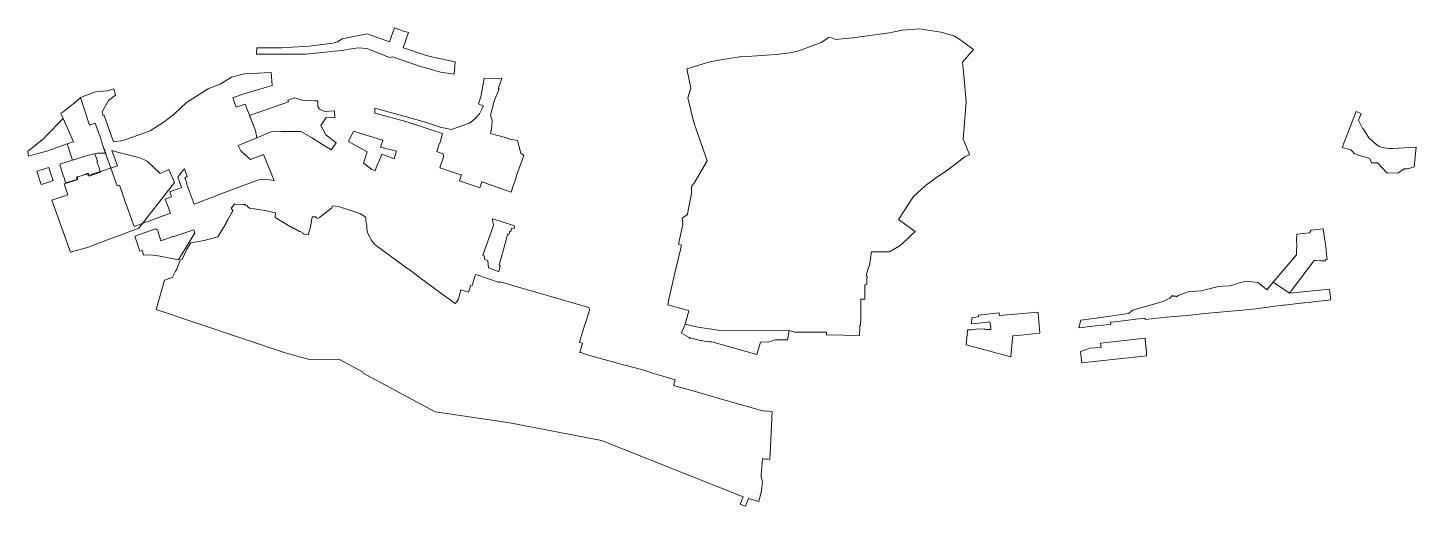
# Model space of a CAD drawing. Extents: x 1392115 to 1399355, y 356060 to 360746.
# Drawn here: x 1396075 to 1399355, y 358962 to 360091 of the extents above; entities that cross this region are included whole.
import ezdxf

# ---------------------------------------------------------------- set-up
doc = ezdxf.new("R2010")
doc.units = 0
doc.header["$MEASUREMENT"] = 0
doc.layers.add('Ранее утвержденные охранные зоны', color=7, linetype='Continuous')

msp = doc.modelspace()

# ---------------------------------------------------------------- linework, layer by layer
at = {"layer": 'Ранее утвержденные охранные зоны', "lineweight": 20}
for points in [[(1397081.7, 359981), (1397084, 360010.2), (1397035.5, 360020.5), (1397013.6, 360026.5), (1397010.2, 360027.6), (1396994.9, 360032.6), (1396974.4, 360039.2), (1396961.6, 360043.7), (1396973.8, 360079.5), (1396968.3, 360081.2), (1396962.2, 360083.1), (1396948.6, 360087.3), (1396947.4, 360088), (1396944.6, 360089.4), (1396941.1, 360090.7), (1396929.2, 360057.3), (1396876.5, 360076.2), (1396817.2, 360064.4), (1396806.4, 360057.6), (1396795, 360054.2), (1396739.2, 360047.1), (1396674.6, 360043.1), (1396616, 360043.4), (1396615.3, 360028.8), (1396691.8, 360028.2), (1396729.7, 360028.1), (1396771, 360032.3), (1396798.6, 360035.2), (1396817.1, 360037.5), (1396834.3, 360040.5), (1396844.7, 360042.2), (1396855.3, 360043.6), (1396875.5, 360041.9), (1396927.9, 360021.1), (1396929.7, 360020.3), (1396936.4, 360021.9), (1396997.5, 360000.6), (1396999.5, 360000.5), (1397017.3, 359995.1), (1397049.5, 359985.7), (1397081.7, 359981)], [(1397081.7, 359981), (1397084, 360010.2), (1397035.5, 360020.5), (1397013.6, 360026.5), (1397010.2, 360027.6), (1396994.9, 360032.6), (1396974.4, 360039.2), (1396961.6, 360043.7), (1396973.8, 360079.5), (1396968.3, 360081.2), (1396962.2, 360083.1), (1396948.6, 360087.3), (1396947.4, 360088), (1396944.6, 360089.4), (1396941.1, 360090.7), (1396929.2, 360057.3), (1396876.5, 360076.2), (1396817.2, 360064.4), (1396806.4, 360057.6), (1396795, 360054.2), (1396739.2, 360047.1), (1396674.6, 360043.1), (1396616, 360043.4), (1396615.3, 360028.8), (1396691.8, 360028.2), (1396729.7, 360028.1), (1396771, 360032.3), (1396798.6, 360035.2), (1396817.1, 360037.5), (1396834.3, 360040.5), (1396844.7, 360042.2), (1396855.3, 360043.6), (1396875.5, 360041.9), (1396927.9, 360021.1), (1396929.7, 360020.3), (1396936.4, 360021.9), (1396997.5, 360000.6), (1396999.5, 360000.5), (1397017.3, 359995.1), (1397049.5, 359985.7), (1397081.7, 359981)], [(1397628, 359391.5), (1397657.3, 359384), (1397705.2, 359377), (1397872.9, 359375.9), (1397885.5, 359372.2), (1397961.7, 359372.7), (1397961.7, 359366.1), (1398039.8, 359364.6), (1398040, 359383.3), (1398040, 359388.4), (1398042, 359388.4), (1398042.2, 359405.9), (1398042.6, 359450.2), (1398052.2, 359450.4), (1398052.2, 359458.5), (1398052.2, 359483.5), (1398056.7, 359486.2), (1398056.8, 359490.1), (1398057, 359494.7), (1398057.4, 359503.5), (1398055.9, 359505.3), (1398056.3, 359508.1), (1398057.2, 359515.8), (1398063.1, 359530.8), (1398067.8, 359561.8), (1398109.9, 359562.3), (1398135.7, 359577.2), (1398151.7, 359592.1), (1398162.4, 359601.8), (1398170.9, 359610.3), (1398131.5, 359638.6), (1398166.6, 359692.5), (1398194.3, 359717.5), (1398218.7, 359736.2), (1398248.1, 359755.8), (1398263.5, 359766.9), (1398289, 359787.2), (1398299.6, 359791), (1398299.2, 359792), (1398286.4, 359822.6), (1398284.4, 359828.8), (1398285.8, 359846.3), (1398291.4, 359916.8), (1398285.6, 359978.2), (1398282.6, 360009.7), (1398308.4, 360039.4), (1398273.8, 360065), (1398262, 360071.7), (1398231.8, 360080.4), (1398180.3, 360088.3), (1398140.4, 360085.5), (1398110.5, 360078.8), (1398040, 360069), (1398025.1, 360067.2), (1398022.6, 360066.9), (1398014.4, 360066), (1397981.6, 360062.8), (1397981.6, 360064.1), (1397974.3, 360067.4), (1397967.3, 360068.2), (1397948.5, 360056.1), (1397893.8, 360035.8), (1397874.8, 360031.3), (1397842.6, 360027.7), (1397784.8, 360024.1), (1397758.6, 360022.5), (1397755.7, 360022.4), (1397703.3, 360013.4), (1397683, 360009.4), (1397667.8, 360005), (1397631.6, 359993.6), (1397640.8, 359947.9), (1397634.1, 359925.4), (1397647.8, 359867), (1397679.5, 359777.1), (1397649.4, 359725.3), (1397642.3, 359715.9), (1397642.7, 359700), (1397634.5, 359660.4), (1397633, 359649.7), (1397620.4, 359641.2), (1397622.2, 359626.4), (1397612.1, 359579.7), (1397619, 359578), (1397616.5, 359567.5), (1397603.6, 359511.5), (1397590.2, 359453.2), (1397586.4, 359436.8), (1397627.2, 359425.6), (1397634.9, 359423.5), (1397636.6, 359423), (1397629.3, 359396.4), (1397628, 359391.5)], [(1397628, 359391.5), (1397657.3, 359384), (1397705.2, 359377), (1397872.9, 359375.9), (1397885.5, 359372.2), (1397961.7, 359372.7), (1397961.7, 359366.1), (1398039.8, 359364.6), (1398040, 359383.3), (1398040, 359388.4), (1398042, 359388.4), (1398042.2, 359405.9), (1398042.6, 359450.2), (1398052.2, 359450.4), (1398052.2, 359458.5), (1398052.2, 359483.5), (1398056.7, 359486.2), (1398056.8, 359490.1), (1398057, 359494.7), (1398057.4, 359503.5), (1398055.9, 359505.3), (1398056.3, 359508.1), (1398057.2, 359515.8), (1398063.1, 359530.8), (1398067.8, 359561.8), (1398109.9, 359562.3), (1398135.7, 359577.2), (1398151.7, 359592.1), (1398162.4, 359601.8), (1398170.9, 359610.3), (1398131.5, 359638.6), (1398166.6, 359692.5), (1398194.3, 359717.5), (1398218.7, 359736.2), (1398248.1, 359755.8), (1398263.5, 359766.9), (1398289, 359787.2), (1398299.6, 359791), (1398299.2, 359792), (1398286.4, 359822.6), (1398284.4, 359828.8), (1398285.8, 359846.3), (1398291.4, 359916.8), (1398285.6, 359978.2), (1398282.6, 360009.7), (1398308.4, 360039.4), (1398273.8, 360065), (1398262, 360071.7), (1398231.8, 360080.4), (1398180.3, 360088.3), (1398140.4, 360085.5), (1398110.5, 360078.8), (1398040, 360069), (1398025.1, 360067.2), (1398022.6, 360066.9), (1398014.4, 360066), (1397981.6, 360062.8), (1397981.6, 360064.1), (1397974.3, 360067.4), (1397967.3, 360068.2), (1397948.5, 360056.1), (1397893.8, 360035.8), (1397874.8, 360031.3), (1397842.6, 360027.7), (1397784.8, 360024.1), (1397758.6, 360022.5), (1397755.7, 360022.4), (1397703.3, 360013.4), (1397683, 360009.4), (1397667.8, 360005), (1397631.6, 359993.6), (1397640.8, 359947.9), (1397634.1, 359925.4), (1397647.8, 359867), (1397679.5, 359777.1), (1397649.4, 359725.3), (1397642.3, 359715.9), (1397642.7, 359700), (1397634.5, 359660.4), (1397633, 359649.7), (1397620.4, 359641.2), (1397622.2, 359626.4), (1397612.1, 359579.7), (1397619, 359578), (1397616.5, 359567.5), (1397603.6, 359511.5), (1397590.2, 359453.2), (1397586.4, 359436.8), (1397627.2, 359425.6), (1397634.9, 359423.5), (1397636.6, 359423), (1397629.3, 359396.4), (1397628, 359391.5)], [(1396326.1, 359621.5), (1396303.4, 359684.5), (1396301.3, 359689.8), (1396297.9, 359700.1), (1396297.5, 359701.6), (1396291.6, 359719.5), (1396286.1, 359717.8), (1396251.3, 359814.8), (1396249.6, 359820.4), (1396245.4, 359833.2), (1396234.2, 359865.5), (1396220.8, 359861.3), (1396199.1, 359926.2), (1396235, 359939.2), (1396261.9, 359942.3), (1396278.4, 359946.7), (1396281.9, 359931.6), (1396265.8, 359919.3), (1396250.5, 359892.3), (1396252.6, 359882.9), (1396255.3, 359883.5), (1396277.5, 359821.5), (1396300.1, 359825), (1396364.2, 359847.8), (1396397.1, 359868.4), (1396421, 359887.6), (1396449.9, 359914.7), (1396501.1, 359946.4), (1396506, 359949.4), (1396528.9, 359957.5), (1396555.7, 359974.2), (1396586.4, 359982.4), (1396649.3, 359985.1), (1396651.9, 359954.3), (1396580.3, 359932.9), (1396559.3, 359925.4), (1396567.3, 359903.4), (1396587.9, 359910.7), (1396612.3, 359848.5), (1396616.1, 359830.8), (1396572.1, 359812.8), (1396577.7, 359800.5), (1396588.3, 359790.7), (1396600.7, 359779.6), (1396631.8, 359792), (1396656.8, 359730.3), (1396645.7, 359732.2), (1396624.5, 359733.8), (1396558, 359708.9), (1396474, 359677), (1396468, 359674.7), (1396465.6, 359680.8), (1396451.6, 359718.5), (1396449.3, 359724.6), (1396450.4, 359725), (1396445.4, 359736.8), (1396450.5, 359739.5), (1396451.1, 359739.8), (1396444.7, 359757.5), (1396440.3, 359753.1), (1396437.9, 359750), (1396433.6, 359744.5), (1396429.3, 359738.1), (1396434.5, 359723.1), (1396431.4, 359731.5), (1396437.8, 359713.4), (1396436.6, 359713), (1396410.1, 359703.4), (1396414.4, 359691.9), (1396399.3, 359686.3), (1396408.4, 359661.8), (1396409, 359660.2), (1396411.5, 359653.5), (1396326.1, 359621.5)], [(1397147.1, 359727.1), (1397142.4, 359713.3), (1397119.9, 359721.1), (1397094.6, 359729.7), (1397099.2, 359743.3), (1397097.9, 359743.9), (1397078.7, 359750.3), (1397072.1, 359752.3), (1397069.2, 359753.3), (1397064.8, 359754.7), (1397048.1, 359760.4), (1397048.8, 359762.5), (1397051.4, 359770.2), (1397053.3, 359776.1), (1397056.6, 359786.5), (1397055.6, 359793.2), (1397042.3, 359798.3), (1397041.2, 359798.6), (1397046.1, 359814.5), (1397049.8, 359821.9), (1397051.3, 359830.1), (1397054.6, 359841.1), (1396967.6, 359869.3), (1396894.2, 359889.2), (1396894.3, 359898.1), (1396894.3, 359901.4), (1396983.5, 359876.5), (1397013.8, 359868.1), (1397028.4, 359862.9), (1397048.8, 359856.2), (1397075.8, 359850.9), (1397118.4, 359865.4), (1397129.1, 359874.4), (1397141.9, 359887.7), (1397144.6, 359894.2), (1397146.2, 359897.3), (1397150.8, 359905.8), (1397149.5, 359906.5), (1397139.3, 359911.3), (1397141, 359915.9), (1397145.1, 359927.4), (1397152.9, 359970.7), (1397194.8, 359971.7), (1397191.6, 359962.2), (1397186.2, 359947), (1397188, 359946.7), (1397176.2, 359917.2), (1397167.6, 359884.4), (1397172.1, 359872.5), (1397170.8, 359860), (1397169.8, 359850.5), (1397168.5, 359845.8), (1397167.6, 359841.6), (1397184.6, 359836.5), (1397188.2, 359835.6), (1397202.9, 359831.7), (1397213.5, 359827.6), (1397231.6, 359824.6), (1397239.3, 359794.8), (1397246.5, 359789), (1397228.2, 359740), (1397228.9, 359739.8), (1397220.5, 359715.1), (1397219.1, 359710.8), (1397217.4, 359705.3), (1397216.6, 359702.8), (1397205.2, 359706.6), (1397198.1, 359709.1), (1397196.4, 359710.1), (1397190.8, 359711.9), (1397147.1, 359727.1)], [(1396598.5, 359883.7), (1396690.5, 359915.9), (1396689, 359920), (1396705.8, 359925.2), (1396723, 359919.6), (1396743.1, 359918.9), (1396752.2, 359918.2), (1396759.7, 359918.3), (1396760, 359905.3), (1396764, 359899), (1396776.3, 359893.5), (1396799.2, 359894.9), (1396799.7, 359877.9), (1396779.6, 359878.7), (1396766.7, 359860.4), (1396779.2, 359837.8), (1396803.3, 359819.6), (1396791.3, 359803), (1396764.5, 359819.6), (1396744.8, 359831.7), (1396719.7, 359846.2), (1396673.3, 359845.9), (1396649.5, 359845.1), (1396616.1, 359830.8), (1396612.3, 359848.5), (1396598.5, 359883.7)], [(1396598.5, 359883.7), (1396690.5, 359915.9), (1396689, 359920), (1396705.8, 359925.2), (1396723, 359919.6), (1396743.1, 359918.9), (1396752.2, 359918.2), (1396759.7, 359918.3), (1396760, 359905.3), (1396764, 359899), (1396776.3, 359893.5), (1396799.2, 359894.9), (1396799.7, 359877.9), (1396779.6, 359878.7), (1396766.7, 359860.4), (1396779.2, 359837.8), (1396803.3, 359819.6), (1396791.3, 359803), (1396764.5, 359819.6), (1396744.8, 359831.7), (1396719.7, 359846.2), (1396673.3, 359845.9), (1396649.5, 359845.1), (1396616.1, 359830.8), (1396612.3, 359848.5), (1396598.5, 359883.7)], [(1399212.9, 359893.1), (1399179.2, 359808.3), (1399197.3, 359803.8), (1399199.7, 359802.4), (1399205, 359798), (1399208.3, 359794.4), (1399213.2, 359791.4), (1399214.8, 359791), (1399244.6, 359782.3), (1399248.6, 359772.4), (1399263.1, 359772.3), (1399284.8, 359748.5), (1399310.9, 359747.8), (1399326, 359758.2), (1399333.6, 359757.8), (1399349.9, 359762.7), (1399354.5, 359808.6), (1399298.4, 359805.6), (1399290.3, 359805.8), (1399282.6, 359806.6), (1399274.9, 359807.9), (1399270.8, 359808.9), (1399267.1, 359810.4), (1399257.5, 359817.6), (1399242.8, 359831.1), (1399231.6, 359849), (1399227.4, 359854), (1399217.8, 359873.1), (1399224.2, 359888.4), (1399212.9, 359893.1)], [(1396074.7, 359799.7), (1396091.1, 359812.5), (1396093.4, 359814.4), (1396112.6, 359829.7), (1396118.5, 359835.8), (1396158.3, 359876.7), (1396183, 359821.9), (1396167.7, 359816.5), (1396119.5, 359799.8), (1396098.4, 359794), (1396076.2, 359787.9), (1396074.7, 359799.7)], [(1396844.2, 359846.5), (1396889.8, 359832.3), (1396912.7, 359825.2), (1396913.4, 359825), (1396908, 359809.1), (1396914.3, 359807.5), (1396945.8, 359799.2), (1396940.3, 359781.4), (1396910.7, 359792.8), (1396905.7, 359778.6), (1396904.9, 359775.7), (1396901.6, 359770.4), (1396897.7, 359760.2), (1396896.2, 359755.4), (1396895.5, 359752.8), (1396887.5, 359756), (1396867.7, 359771.3), (1396876.8, 359797.9), (1396832, 359822.7), (1396844.2, 359846.5)], [(1396387.6, 359746.9), (1396356.8, 359776.3), (1396349.2, 359780.2), (1396337.3, 359784.4), (1396286.9, 359796.9), (1396273.6, 359800.8), (1396286.8, 359764.8), (1396217.6, 359742.5), (1396216.6, 359745.9), (1396189.7, 359738), (1396191.4, 359732.1), (1396160.9, 359722.6), (1396169.3, 359696.8), (1396131.9, 359683.8), (1396176, 359561.4), (1396218, 359573.2), (1396234.2, 359579.1), (1396336.7, 359617.9), (1396421.7, 359725.4), (1396407.9, 359756.3), (1396387.6, 359746.9)], [(1396150.4, 359769.2), (1396180, 359778.5), (1396218.2, 359790.3), (1396232.8, 359793.2), (1396233.8, 359790.5), (1396239.4, 359776.1), (1396237.6, 359775.4), (1396240.2, 359768), (1396240.7, 359766.7), (1396242.3, 359762.4), (1396244.1, 359757.2), (1396244.3, 359756.7), (1396246.8, 359750), (1396219.5, 359740.9), (1396217.4, 359747.5), (1396200.5, 359741.7), (1396191.6, 359738.7), (1396192.2, 359736.9), (1396193.3, 359733.7), (1396163.9, 359724.6), (1396162.8, 359728.2), (1396160.4, 359736.4), (1396157.8, 359744.8), (1396157.1, 359747.1), (1396150.4, 359769.2)], [(1396096, 359752), (1396124.4, 359761), (1396127.7, 359751.1), (1396134.5, 359730.7), (1396114.9, 359723.6), (1396109.8, 359721.9), (1396106, 359720.5), (1396096, 359752)], [(1396378.1, 359425.8), (1396682.9, 359323.8), (1396740.1, 359308.2), (1396809.6, 359308.6), (1396865.6, 359278.5), (1396866.8, 359275.2), (1397037.3, 359184.6), (1397208.7, 359159.4), (1397430, 359116.9), (1397764.4, 358983.5), (1397757.7, 358966.6), (1397770.3, 358961.6), (1397777.2, 358979.8), (1397801.3, 358972.5), (1397808, 358998.3), (1397809.9, 359019.5), (1397807.2, 359029.9), (1397807.5, 359035.3), (1397808, 359044.9), (1397810.3, 359073.2), (1397814.2, 359073.1), (1397818, 359073), (1397822.3, 359072.9), (1397827.8, 359072.1), (1397828.2, 359086), (1397833.5, 359185.4), (1397818, 359186.4), (1397814.5, 359186), (1397813.7, 359186.1), (1397708.3, 359216.1), (1397665.4, 359228.1), (1397634.7, 359237.3), (1397600.2, 359246.7), (1397604.2, 359260.2), (1397588.6, 359264.9), (1397547.9, 359276.5), (1397532.8, 359281.8), (1397506.2, 359289), (1397497.2, 359291.4), (1397492.2, 359292.8), (1397487.1, 359294), (1397481.9, 359295.4), (1397450.2, 359304.3), (1397393.8, 359320), (1397381.3, 359324.2), (1397379.1, 359324.7), (1397385, 359346), (1397378, 359348), (1397382.1, 359362.5), (1397383.7, 359367.4), (1397400, 359418.6), (1397401.6, 359424.7), (1397400.4, 359430.9), (1397209.9, 359486), (1397190.6, 359491.1), (1397188.8, 359491.5), (1397188.4, 359489.6), (1397132.8, 359508.2), (1397132.3, 359506.8), (1397131.1, 359503.4), (1397125.3, 359485.2), (1397124.6, 359483.2), (1397124.4, 359482.5), (1397121.4, 359483.5), (1397116.1, 359466.4), (1397097.8, 359472.1), (1397092.2, 359450.9), (1397087.2, 359442.9), (1397084.5, 359440), (1397070, 359450.3), (1397050.7, 359464.7), (1396993, 359507.2), (1396989.4, 359509.8), (1396982.1, 359515.5), (1396979.1, 359517.6), (1396973, 359521.8), (1396966.8, 359526.1), (1396963.8, 359528.2), (1396962.8, 359528.9), (1396952, 359536.9), (1396945.9, 359541.6), (1396934.2, 359550), (1396929.7, 359553.2), (1396920.1, 359560.4), (1396910.5, 359567.5), (1396908.7, 359568.8), (1396904.7, 359571.5), (1396901.4, 359573.9), (1396894, 359580.2), (1396890.5, 359583.9), (1396885.8, 359590.3), (1396881.6, 359597.9), (1396878.3, 359604.9), (1396877.5, 359608.3), (1396875.8, 359616.3), (1396875.4, 359624.9), (1396873.5, 359634.5), (1396873, 359643.5), (1396859.5, 359652.3), (1396811, 359668.5), (1396795.7, 359670.9), (1396792.1, 359665.1), (1396763.6, 359642.6), (1396758.9, 359640.6), (1396756.2, 359642.3), (1396756.1, 359644.6), (1396746.4, 359644.2), (1396742.2, 359620.4), (1396740.1, 359613), (1396737.1, 359602), (1396724.4, 359604.7), (1396725.3, 359606.4), (1396718.3, 359610.1), (1396717.9, 359609.5), (1396703.2, 359618), (1396702.6, 359617.3), (1396658.8, 359642.7), (1396660.1, 359654.1), (1396639.4, 359658.4), (1396610.7, 359663.6), (1396598.7, 359665.3), (1396593.6, 359669.2), (1396593.7, 359670.9), (1396588.4, 359671.5), (1396588.7, 359673.6), (1396584.5, 359673.7), (1396583.2, 359673.8), (1396565.3, 359674.3), (1396562.5, 359674.3), (1396559.8, 359670.8), (1396555.1, 359664.8), (1396559.4, 359659.8), (1396558, 359657.4), (1396556.6, 359654.9), (1396547.8, 359639.2), (1396542.5, 359630.3), (1396543.6, 359629.8), (1396523.7, 359597.3), (1396491.7, 359588.8), (1396459.9, 359583.5), (1396450.5, 359568.4), (1396439.1, 359544.8), (1396434.8, 359542.4), (1396427, 359521.2), (1396423.6, 359516.3), (1396416.4, 359501.8), (1396397.7, 359495.3), (1396378.1, 359425.8)], [(1396378.1, 359425.8), (1396682.9, 359323.8), (1396740.1, 359308.2), (1396809.6, 359308.6), (1396865.6, 359278.5), (1396866.8, 359275.2), (1397037.3, 359184.6), (1397208.7, 359159.4), (1397430, 359116.9), (1397764.4, 358983.5), (1397757.7, 358966.6), (1397770.3, 358961.6), (1397777.2, 358979.8), (1397801.3, 358972.5), (1397808, 358998.3), (1397809.9, 359019.5), (1397807.2, 359029.9), (1397807.5, 359035.3), (1397808, 359044.9), (1397810.3, 359073.2), (1397814.2, 359073.1), (1397818, 359073), (1397822.3, 359072.9), (1397827.8, 359072.1), (1397828.2, 359086), (1397833.5, 359185.4), (1397818, 359186.4), (1397814.5, 359186), (1397813.7, 359186.1), (1397708.3, 359216.1), (1397665.4, 359228.1), (1397634.7, 359237.3), (1397600.2, 359246.7), (1397604.2, 359260.2), (1397588.6, 359264.9), (1397547.9, 359276.5), (1397532.8, 359281.8), (1397506.2, 359289), (1397497.2, 359291.4), (1397492.2, 359292.8), (1397487.1, 359294), (1397481.9, 359295.4), (1397450.2, 359304.3), (1397393.8, 359320), (1397381.3, 359324.2), (1397379.1, 359324.7), (1397385, 359346), (1397378, 359348), (1397382.1, 359362.5), (1397383.7, 359367.4), (1397400, 359418.6), (1397401.6, 359424.7), (1397400.4, 359430.9), (1397209.9, 359486), (1397190.6, 359491.1), (1397188.8, 359491.5), (1397188.4, 359489.6), (1397132.8, 359508.2), (1397132.3, 359506.8), (1397131.1, 359503.4), (1397125.3, 359485.2), (1397124.6, 359483.2), (1397124.4, 359482.5), (1397121.4, 359483.5), (1397116.1, 359466.4), (1397097.8, 359472.1), (1397092.2, 359450.9), (1397087.2, 359442.9), (1397084.5, 359440), (1397070, 359450.3), (1397050.7, 359464.7), (1396993, 359507.2), (1396989.4, 359509.8), (1396982.1, 359515.5), (1396979.1, 359517.6), (1396973, 359521.8), (1396966.8, 359526.1), (1396963.8, 359528.2), (1396962.8, 359528.9), (1396952, 359536.9), (1396945.9, 359541.6), (1396934.2, 359550), (1396929.7, 359553.2), (1396920.1, 359560.4), (1396910.5, 359567.5), (1396908.7, 359568.8), (1396904.7, 359571.5), (1396901.4, 359573.9), (1396894, 359580.2), (1396890.5, 359583.9), (1396885.8, 359590.3), (1396881.6, 359597.9), (1396878.3, 359604.9), (1396877.5, 359608.3), (1396875.8, 359616.3), (1396875.4, 359624.9), (1396873.5, 359634.5), (1396873, 359643.5), (1396859.5, 359652.3), (1396811, 359668.5), (1396795.7, 359670.9), (1396792.1, 359665.1), (1396763.6, 359642.6), (1396758.9, 359640.6), (1396756.2, 359642.3), (1396756.1, 359644.6), (1396746.4, 359644.2), (1396742.2, 359620.4), (1396740.1, 359613), (1396737.1, 359602), (1396724.4, 359604.7), (1396725.3, 359606.4), (1396718.3, 359610.1), (1396717.9, 359609.5), (1396703.2, 359618), (1396702.6, 359617.3), (1396658.8, 359642.7), (1396660.1, 359654.1), (1396639.4, 359658.4), (1396610.7, 359663.6), (1396598.7, 359665.3), (1396593.6, 359669.2), (1396593.7, 359670.9), (1396588.4, 359671.5), (1396588.7, 359673.6), (1396584.5, 359673.7), (1396583.2, 359673.8), (1396565.3, 359674.3), (1396562.5, 359674.3), (1396559.8, 359670.8), (1396555.1, 359664.8), (1396559.4, 359659.8), (1396558, 359657.4), (1396556.6, 359654.9), (1396547.8, 359639.2), (1396542.5, 359630.3), (1396543.6, 359629.8), (1396523.7, 359597.3), (1396491.7, 359588.8), (1396459.9, 359583.5), (1396450.5, 359568.4), (1396439.1, 359544.8), (1396434.8, 359542.4), (1396427, 359521.2), (1396423.6, 359516.3), (1396416.4, 359501.8), (1396397.7, 359495.3), (1396378.1, 359425.8)], [(1397172.8, 359639.7), (1397175.9, 359639), (1397219.9, 359624.5), (1397224.8, 359622.4), (1397223.3, 359616.8), (1397218.2, 359618.2), (1397215.9, 359610.1), (1397213.7, 359610.7), (1397211.4, 359602.6), (1397208, 359603.5), (1397207, 359599.3), (1397197.5, 359564.6), (1397193.5, 359550.2), (1397191.9, 359544.6), (1397188.5, 359531.8), (1397190.8, 359529.7), (1397189, 359523), (1397187.3, 359516.6), (1397187, 359515.9), (1397180.3, 359518.2), (1397178.3, 359518.7), (1397172.9, 359520.5), (1397169.7, 359522), (1397162.9, 359524.4), (1397161.1, 359540.5), (1397154.6, 359544.5), (1397154, 359544.9), (1397153.6, 359545.8), (1397153, 359552.4), (1397149.9, 359554), (1397174.5, 359624), (1397173.2, 359633.4), (1397172, 359637.1), (1397172.4, 359638.6), (1397172.8, 359639.7)], [(1396327.9, 359599), (1396376.2, 359616.6), (1396380.3, 359613.6), (1396381.8, 359610.9), (1396388.8, 359588.2), (1396417.3, 359597.8), (1396419.7, 359597.9), (1396467.3, 359614.2), (1396469.6, 359606.7), (1396430.5, 359542.7), (1396387.4, 359551.6), (1396365.4, 359554.5), (1396348, 359554.2), (1396345.9, 359565.2), (1396339.4, 359563.7), (1396327.9, 359599)], [(1399072.5, 359603.6), (1399102.7, 359607), (1399106.2, 359613), (1399134.5, 359615.9), (1399140.1, 359579.1), (1399140.9, 359574.3), (1399141.8, 359565.5), (1399142.6, 359556.3), (1399143.4, 359549.8), (1399143.9, 359543.6), (1399140.6, 359543.6), (1399140, 359540.6), (1399137.3, 359541.1), (1399129.2, 359540.9), (1399117.8, 359541.6), (1399113.7, 359541.2), (1399054.9, 359464.7), (1399016.2, 359490.6), (1399071.8, 359554.8), (1399071.6, 359561.2), (1399072.4, 359578.9), (1399071.6, 359588.5), (1399072.5, 359603.6)], [(1398562.4, 359400.7), (1398598.2, 359405.2), (1398674.9, 359416.2), (1398685, 359424), (1398742.9, 359441), (1398756.8, 359445), (1398772.4, 359452.8), (1398778.9, 359458.5), (1398780.8, 359457.5), (1398787.8, 359457.6), (1398788, 359455.9), (1398792.2, 359459.2), (1398816.1, 359467.2), (1398846.3, 359469.9), (1398887.4, 359479.9), (1398896.6, 359481.3), (1398912.8, 359481.9), (1398920.2, 359482.9), (1398939, 359489.8), (1398953.8, 359492.8), (1398980.7, 359489.9), (1398994.7, 359478.5), (1399001.4, 359472.4), (1399016.2, 359490.6), (1399054.9, 359464.7), (1399150, 359473.5), (1399152.7, 359448.7), (1399141.4, 359446.9), (1399140.6, 359446.8), (1399115.9, 359444.4), (1399110, 359443.6), (1399105.4, 359443.1), (1399100.5, 359442.4), (1399090.7, 359441.6), (1399088.1, 359441.3), (1399042.9, 359436.1), (1399039.4, 359435.7), (1399015.2, 359433.1), (1398993.1, 359429.4), (1398980.4, 359428.2), (1398975.7, 359427.7), (1398943.5, 359424.6), (1398855, 359416.1), (1398813.1, 359412), (1398764, 359407.4), (1398714.1, 359402.5), (1398714, 359405.5), (1398691.9, 359402.9), (1398667.7, 359400.1), (1398641.8, 359397), (1398632.5, 359396), (1398632.9, 359390.4), (1398621.8, 359390), (1398614.8, 359389.2), (1398600.7, 359387.7), (1398597.2, 359387.4), (1398586.2, 359385.9), (1398582.4, 359385.5), (1398571.9, 359384.3), (1398568.3, 359383.6), (1398557.4, 359382.3), (1398562.4, 359400.7)], [(1398304, 359392), (1398304.7, 359406.5), (1398309, 359407.1), (1398320.6, 359408.7), (1398320.5, 359412.7), (1398327.7, 359413.1), (1398327.6, 359413.6), (1398369.6, 359417.8), (1398370, 359411.9), (1398461.3, 359419.6), (1398461.6, 359417.2), (1398465.2, 359369.9), (1398420.4, 359365.6), (1398401.5, 359363.7), (1398400.2, 359349.4), (1398397.4, 359323.5), (1398396.6, 359313.9), (1398291.7, 359342.2), (1398294.8, 359375.7), (1398294.9, 359378), (1398299.4, 359378), (1398303.3, 359377.9), (1398315.7, 359379.1), (1398334.7, 359379.9), (1398335.1, 359378.5), (1398342.6, 359378.7), (1398342.7, 359378.6), (1398344.4, 359378.6), (1398349.2, 359379), (1398349.5, 359379), (1398349.3, 359383.6), (1398346.9, 359396.4), (1398341.3, 359395.8), (1398338.2, 359395.4), (1398304, 359392)], [(1397619, 359369.8), (1397635.8, 359360.7), (1397637.7, 359359.9), (1397637, 359358.3), (1397638.8, 359357.5), (1397639.3, 359358.9), (1397639.8, 359358.8), (1397645.5, 359357.4), (1397663.1, 359352.9), (1397666.2, 359352.3), (1397672.3, 359351.2), (1397679.2, 359350.2), (1397685.5, 359349.3), (1397690.9, 359349.2), (1397797.2, 359319.7), (1397805.4, 359349), (1397826.9, 359349.2), (1397840.1, 359353.9), (1397869.3, 359353.9), (1397872.9, 359375.9), (1397705.2, 359377), (1397657.3, 359384), (1397628, 359391.5), (1397619, 359369.8)], [(1397619, 359369.8), (1397635.8, 359360.7), (1397637.7, 359359.9), (1397637, 359358.3), (1397638.8, 359357.5), (1397639.3, 359358.9), (1397639.8, 359358.8), (1397645.5, 359357.4), (1397663.1, 359352.9), (1397666.2, 359352.3), (1397672.3, 359351.2), (1397679.2, 359350.2), (1397685.5, 359349.3), (1397690.9, 359349.2), (1397797.2, 359319.7), (1397805.4, 359349), (1397826.9, 359349.2), (1397840.1, 359353.9), (1397869.3, 359353.9), (1397872.9, 359375.9), (1397705.2, 359377), (1397657.3, 359384), (1397628, 359391.5), (1397619, 359369.8)], [(1398564.4, 359300.3), (1398561.2, 359327), (1398571.1, 359329.7), (1398575.8, 359331.1), (1398583.4, 359334.4), (1398610, 359335.9), (1398609, 359346.5), (1398714.5, 359357.9), (1398715.3, 359343.4), (1398715.6, 359340.5), (1398717.1, 359324.4), (1398717.3, 359321.9), (1398717.7, 359316.3), (1398564.4, 359300.3)]]:
    msp.add_lwpolyline(points, dxfattribs=at)
msp.add_lwpolyline([(1396152.8, 359888.9), (1396157.5, 359891.8), (1396181.3, 359910.5), (1396183.7, 359912.3), (1396184.5, 359912.8), (1396199.5, 359926.2), (1396220.8, 359861.3), (1396234.2, 359865.5), (1396245.4, 359833.2), (1396249.6, 359820.4), (1396251.3, 359814.8), (1396259.1, 359794.5), (1396251.9, 359795.2), (1396245, 359795.1), (1396239.1, 359794.5), (1396232.8, 359793.2), (1396218.2, 359790.3), (1396180, 359778.5), (1396167.7, 359816.5), (1396183, 359821.9), (1396158.3, 359876.7), (1396152.8, 359888.9)], close=True, dxfattribs=at)

doc.saveas('drawing.dxf')
